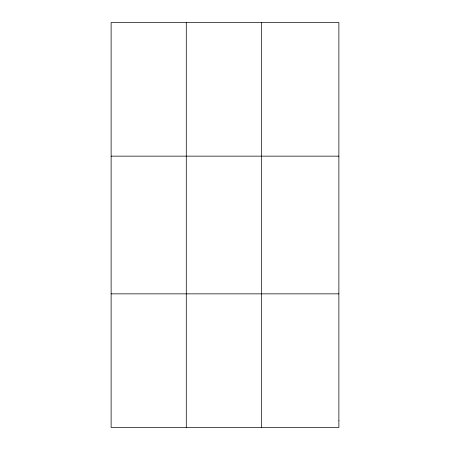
<?xml version="1.0" encoding="UTF-8"?>
<svg xmlns="http://www.w3.org/2000/svg" width="450" height="450" viewBox="0 0 450 450"><rect width="100%" height="100%" fill="white"/><g stroke="black" fill="none" stroke-linecap="round" stroke-linejoin="round"><path stroke-width="0.67" d="M186.283 22.5L186.283 427.5M261.439 22.5L261.439 427.5M111.122 156.15L338.878 156.15M111.122 293.85L338.878 293.85M338.878 420.817L338.878 427.5L111.122 427.5L111.122 22.5L338.878 22.5L338.878 420.817"/></g></svg>
